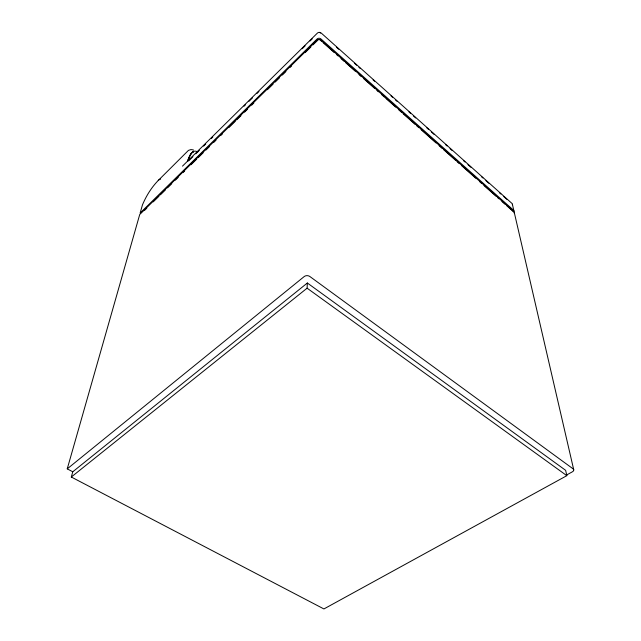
<?xml version="1.0" encoding="UTF-8"?>
<svg xmlns="http://www.w3.org/2000/svg" width="641" height="641" viewBox="0 0 641 641"><rect width="100%" height="100%" fill="white"/><g stroke="black" fill="none" stroke-linecap="round" stroke-linejoin="round"><path stroke-width="0.96" d="M71.311 477.024L307.103 288.178L307.36 283.002L565.65 470.334L566.836 475.67L323.921 608.95L71.311 477.024L72.77 471.776L307.36 283.002M182.485 166.147L317.351 33.148A2.764 2.58 5.2 0 1 321.261 33.084L511.847 203.317A2.476 1.947 -14.2 0 1 512.383 204.711M72.77 471.776L67.241 468.867L139.722 214.519L316.966 40.295A2.796 2.604 5 0 1 320.925 40.223L513.737 211.522A2.508 1.955 -13.9 0 1 514.226 213.181M193.374 151.981C189.616 153.207 189.696 158.728 187.525 161.38C188.887 157.181 191.771 148.351 197.757 151.917M191.371 153.415L193.141 151.428M190.657 154.369L191.403 153.503M192.564 152.189L193.478 151.26M190 155.386L190.746 154.521M192.941 152.053L193.67 151.196M189.391 156.468L190.145 155.595M188.839 157.606L189.6 156.725M188.342 158.8L189.103 157.918M187.901 160.058L188.662 159.176M513.794 211.995A2.5 1.947 -13.9 0 0 513.401 210.08L320.981 38.973A2.788 2.596 5.1 0 0 317.031 39.037L140.131 213.084L142.446 204.952A244.229 128.08 53.8 0 1 158.239 180.482L188.454 150.379L190.946 149.585L193.374 149.906M188.702 160.859L192.965 156.652M195.801 153.848L199.351 150.347M203.606 146.14L205.737 144.041M211.41 138.432L212.828 137.03M244.053 106.198L245.471 104.795M249.02 101.286L252.57 97.785M256.825 93.578L258.956 91.479M302.248 48.724L305.084 45.92M310.052 41.016L312.175 38.917M144.682 210.264L146.821 208.157M153.247 201.851L158.952 196.25M160.378 194.848L165.37 189.936M167.509 187.837L171.788 183.63M175.354 180.129L178.206 177.325M183.206 172.421L184.632 171.019M191.05 164.713L196.755 159.104M198.181 157.702L203.173 152.798M206.025 149.994L209.599 146.493M213.878 142.286L216.017 140.187M221.009 135.275L222.435 133.881M228.853 127.567L235.279 121.261M236.705 119.859L240.984 115.66M244.55 112.151L247.402 109.347M251.681 105.148L253.82 103.041M267.377 89.732L273.082 84.123M275.221 82.024L279.5 77.817M282.352 75.013L285.918 71.512M290.197 67.305L291.631 65.903M305.18 52.586L310.885 46.985M313.024 44.878L317.303 40.671M318.024 39.974L318.184 39.83A1.394 1.298 5.1 0 1 319.883 39.798L321.558 41.264M67.241 468.867L304.203 276.559A3.99 3.053 2.9 0 1 309.851 276.503L573.086 468.835A3.397 2.059 -8.2 0 1 572.397 471.8L566.267 475.165M307.103 288.178L566.836 475.67M323.056 42.594L334.281 52.57M336.525 54.565L338.023 55.895M341.012 58.547L344.009 61.207M345.507 62.538L355.234 71.183M358.976 74.5L361.228 76.495M363.471 78.49L374.697 88.466M376.94 90.461L378.438 91.783M381.435 94.443L384.432 97.103M385.922 98.434L395.657 107.079M398.646 109.731L401.643 112.391M403.141 113.721L415.12 124.362M416.61 125.692L418.861 127.679M421.105 129.674L436.072 142.975M439.069 145.627L442.058 148.287M443.556 149.617L455.535 160.258M457.033 161.588L459.277 163.575M461.52 165.57L475.742 178.206M479.484 181.523L481.728 183.518M483.979 185.513L495.95 196.154M497.448 197.476L498.946 198.806M501.943 201.466L504.932 204.126M506.43 205.457L512.415 210.777M336.501 47.258L338.744 49.261M354.425 63.267L356.668 65.262M358.904 67.265L360.402 68.603M373.102 79.933L374.592 81.271M391.026 95.942L392.516 97.272M395.505 99.94L396.995 101.278M408.95 111.943L410.44 113.281M413.429 115.949L415.672 117.952M426.874 127.952L428.372 129.282M431.353 131.95L434.342 134.618M445.551 144.626L447.041 145.956M450.03 148.624L452.274 150.627M463.475 160.627L464.965 161.965M467.954 164.633L470.943 167.301M481.399 176.636L482.889 177.966M485.878 180.634L488.867 183.302M499.323 192.637L500.821 193.975M503.802 196.643L506.791 199.311M512.359 204.199L513.93 210.969M514.258 212.411L573.735 469.773M158.239 180.482A22.451 11.722 45.2 0 1 159.889 179.256M160.274 179.079A22.451 11.722 45.2 0 1 160.675 178.911M512.536 210.897A1.25 0.97 -13.9 0 1 512.704 211.242M320.115 32.835A2.067 1.939 5.3 0 1 320.588 33.076"/></g></svg>
